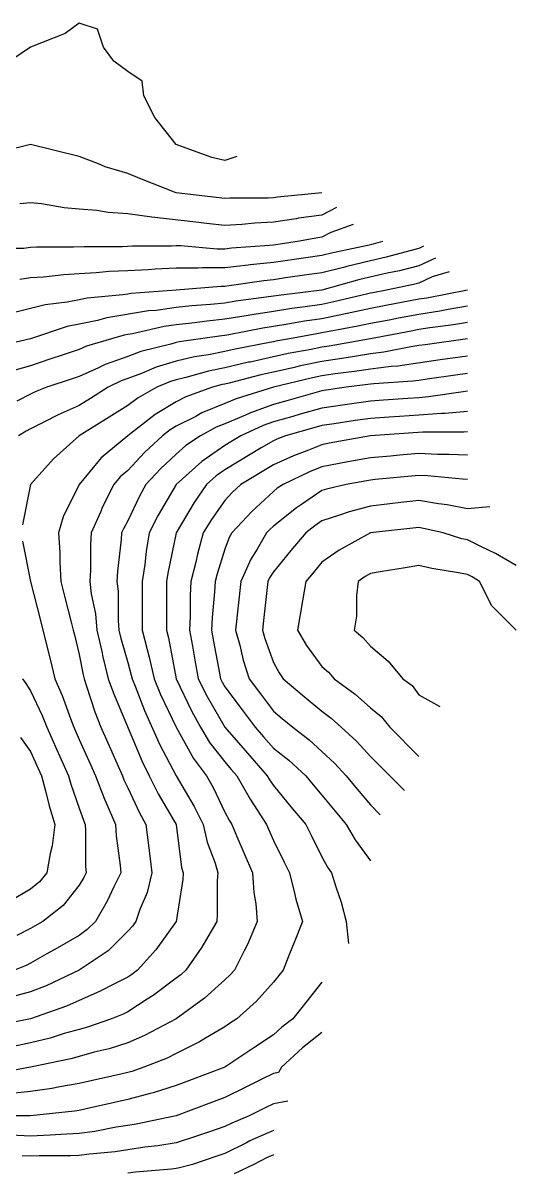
# Model space of a CAD drawing. Header units: inches. Extents: x 794995 to 811195, y 2485918 to 2508058.
# Drawn here: x 810890 to 811195, y 2500973 to 2501683 of the extents above; entities that cross this region are included whole.
import ezdxf

# ---------------------------------------------------------------- set-up
doc = ezdxf.new("R2010")
doc.units = ezdxf.units.IN
doc.header["$MEASUREMENT"] = 0
doc.layers.add('contour', color=7, linetype='Continuous')

msp = doc.modelspace()

# ---------------------------------------------------------------- linework, layer by layer
at = {"layer": 'contour'}
for points in [[(811022.66, 2501600.86), (811015.16, 2501598.36), (811007.16, 2501600.36), (810985.16, 2501608.36), (810971.83, 2501625.03), (810965.16, 2501638.36), (810964.16, 2501647.36), (810955.16, 2501653.36), (810946.59, 2501659.79), (810940.16, 2501668.36), (810936.41, 2501679.61), (810925.16, 2501683.36), (810916.59, 2501676.93), (810895.16, 2501668.36), (810877.16, 2501656.36)], [(811075.16, 2501578.36), (811047.77, 2501575.75), (811045.16, 2501575.36), (811042, 2501575.2), (811018.32, 2501575.2), (811015.16, 2501575.03), (810985.16, 2501578.36), (810963.73, 2501586.93), (810955.16, 2501590.36), (810941.31, 2501594.52), (810937.16, 2501596.36), (810925.16, 2501600.86), (810895.16, 2501608.36), (810865.16, 2501600.86)], [(811084.16, 2501569.36), (811075.16, 2501564.72), (811060.76, 2501562.76), (811059.28, 2501562.48), (811045.16, 2501560.36), (811033.73, 2501559.79), (811025.75, 2501558.95), (811015.16, 2501558.36), (811003.91, 2501559.61), (810997.16, 2501560.36), (810970.16, 2501563.36), (810955.16, 2501565.5), (810943.16, 2501566.36), (810936.07, 2501567.45), (810925.16, 2501568.36), (810915.93, 2501569.13), (810901.83, 2501571.69), (810895.16, 2501572.36), (810888.49, 2501571.69)], [(811094.57, 2501558.95), (811080.78, 2501553.99), (811075.16, 2501551.09), (811072.76, 2501550.76), (811060.16, 2501548.36), (811045.16, 2501546.22), (811042.76, 2501545.96), (811019.3, 2501544.22), (811015.16, 2501543.75), (811010.54, 2501543.75), (810987.89, 2501545.63), (810985.16, 2501545.63), (810982.3, 2501545.5), (810958.02, 2501545.5), (810952, 2501545.2), (810928.32, 2501545.2), (810921.63, 2501544.83), (810898.69, 2501544.83), (810895.16, 2501544.61), (810890.87, 2501544.08), (810869.45, 2501544.08)], [(811112.66, 2501548.36), (811106.78, 2501546.74), (811105.16, 2501546.36), (811102.55, 2501545.75), (811082.02, 2501541.5), (811075.16, 2501539.79), (811065.16, 2501538.36), (811045.16, 2501535.5), (811030.76, 2501533.96), (811029.64, 2501533.88), (811015.16, 2501532.21), (811001.31, 2501532.21), (810998.79, 2501532), (810985.16, 2501532), (810972.12, 2501531.4), (810967.79, 2501530.99), (810955.16, 2501530.36), (810943.73, 2501529.79), (810935.75, 2501528.95), (810925.16, 2501528.36), (810915.69, 2501527.84), (810903.16, 2501526.36), (810895.16, 2501525.86), (810888.49, 2501525.03)], [(811138.06, 2501545.46), (811135.16, 2501544.08), (811129.44, 2501542.65), (811114.89, 2501538.63), (811105.16, 2501536.36), (811090.56, 2501532.96), (811089.44, 2501532.65), (811075.16, 2501529.08), (811065.78, 2501527.74), (811052.66, 2501525.86), (811045.16, 2501524.79), (811039.35, 2501524.17), (811017.77, 2501520.97), (811015.16, 2501520.67), (811012.85, 2501520.67), (810985.16, 2501518.36), (810957.3, 2501516.22), (810955.16, 2501515.86), (810952.16, 2501515.36), (810930.16, 2501513.36), (810925.16, 2501512.36), (810917.66, 2501510.86), (810904.16, 2501509.36), (810865.16, 2501499.61)], [(811145.32, 2501538.2), (811135.16, 2501533.36), (811123.16, 2501530.36), (811115.59, 2501528.8), (811098.67, 2501524.85), (811075.16, 2501518.36), (811048.4, 2501515.12), (811040.71, 2501513.92), (811022.02, 2501511.5), (811015.16, 2501510.36), (811006.27, 2501509.47), (810994.84, 2501508.68), (810985.16, 2501507.65), (810972.66, 2501505.86), (810968.02, 2501505.5), (810942.3, 2501501.22), (810936.41, 2501499.61), (810925.16, 2501497.36), (810917.66, 2501495.86), (810895.16, 2501488.36), (810870.87, 2501482.65)], [(811153.91, 2501529.61), (811143.34, 2501526.54), (811135.16, 2501522.65), (811131.73, 2501521.79), (811115.16, 2501518.36), (811106.74, 2501516.78), (811105.16, 2501516.49), (811102.76, 2501515.96), (811082.48, 2501511.04), (811075.16, 2501509.54), (811064.81, 2501508.02), (811056.51, 2501507.01), (811045.16, 2501505.24), (811030.56, 2501502.96), (811029.56, 2501502.76), (811015.16, 2501500.36), (811004.25, 2501499.27), (810994.76, 2501497.96), (810985.16, 2501496.93), (810977.66, 2501495.86), (810958.16, 2501491.36), (810955.16, 2501490.86), (810953.02, 2501490.5), (810945.16, 2501488.36), (810929.77, 2501483.75), (810925.16, 2501481.69), (810915.16, 2501478.36), (810907.66, 2501475.86), (810895.16, 2501471.69), (810884.72, 2501468.8)], [(811165.16, 2501518.36), (811140.02, 2501513.5), (811135.16, 2501512.74), (811114.63, 2501508.89), (811105.16, 2501507.11), (811090.76, 2501503.96), (811089.79, 2501503.73), (811075.16, 2501500.71), (811064.39, 2501499.13), (811054.05, 2501497.25), (811045.16, 2501495.86), (811038.67, 2501494.85), (811017.56, 2501490.76), (811015.16, 2501490.36), (811013.34, 2501490.18), (811000.16, 2501488.36), (810987.03, 2501486.49), (810985.16, 2501486.05), (810981.83, 2501485.03), (810963.16, 2501480.36), (810955.16, 2501477.45), (810941.16, 2501472.36), (810937.16, 2501470.36), (810925.16, 2501465.03), (810920.16, 2501463.36), (810905.16, 2501458.36), (810898.02, 2501455.5), (810895.16, 2501454.08), (810886.59, 2501449.79)], [(811165.16, 2501508.36), (811153.16, 2501506.36), (811148.13, 2501505.39), (811135.16, 2501503.36), (811122.53, 2501500.99), (811116.7, 2501499.9), (811105.16, 2501497.74), (811097.47, 2501496.05), (811079.6, 2501492.81), (811075.16, 2501491.89), (811072.08, 2501491.44), (811055.16, 2501488.36), (811046.7, 2501486.82), (811045.16, 2501486.49), (811042.76, 2501485.96), (811021.64, 2501481.87), (811015.16, 2501480.36), (811005.16, 2501478.36), (810996.41, 2501477.11), (810985.16, 2501474.52), (810972.81, 2501470.71), (810963.73, 2501466.93), (810955.16, 2501463.82), (810951.16, 2501462.36), (810943.16, 2501458.36), (810932.08, 2501451.44), (810925.16, 2501447.11), (810912.12, 2501441.4), (810903.73, 2501436.93), (810895.16, 2501432.65), (810892.3, 2501431.22), (810887.66, 2501428.36)], [(811165.16, 2501498.36), (811156.59, 2501496.93), (811141.83, 2501495.03), (811135.16, 2501493.99), (811130.42, 2501493.1), (811105.16, 2501488.36), (811079.77, 2501483.75), (811075.16, 2501483.07), (811068.49, 2501481.69), (811054.39, 2501479.13), (811030.76, 2501473.96), (811029.75, 2501473.77), (811015.16, 2501470.36), (811005.16, 2501468.36), (810991.16, 2501464.36), (810985.16, 2501462.98), (810981.63, 2501461.89), (810973.16, 2501458.36), (810961.59, 2501451.93), (810955.16, 2501447.11), (810943.62, 2501439.9), (810925.16, 2501428.36), (810909.28, 2501414.24), (810895.16, 2501398.36), (810890.16, 2501373.36)], [(811165.16, 2501488.36), (811138.91, 2501484.61), (811135.16, 2501484.08), (811130.16, 2501483.36), (811113.49, 2501480.03), (811105.16, 2501478.99), (811094.05, 2501477.25), (811087.47, 2501476.05), (811075.16, 2501474.24), (811061.99, 2501471.53), (811057.16, 2501470.36), (811045.16, 2501467.74), (811037.47, 2501466.05), (811017.77, 2501460.97), (811015.16, 2501460.36), (811013.49, 2501460.03), (811007.66, 2501458.36), (810991.16, 2501452.36), (810985.16, 2501449.36), (810972.03, 2501441.49), (810955.16, 2501428.36), (810938.79, 2501414.72), (810925.16, 2501398.36), (810915.16, 2501378.36), (810912.3, 2501368.36), (810913.16, 2501356.36), (810913.16, 2501350.36), (810913.91, 2501338.36), (810916.16, 2501329.36), (810920.16, 2501313.36), (810921.41, 2501308.36), (810922.16, 2501305.36), (810925.16, 2501293.36), (810927.56, 2501280.76), (810928.16, 2501278.36), (810929.77, 2501273.75), (810934.76, 2501257.96), (810938.49, 2501248.36), (810943.62, 2501236.82), (810949.16, 2501224.36), (810951.83, 2501218.36), (810952.76, 2501215.96), (810955.16, 2501210.86), (810962.36, 2501195.56), (810966.41, 2501188.36), (810968.02, 2501175.5), (810970.16, 2501158.36), (810967.16, 2501146.36), (810962.66, 2501135.86), (810960.16, 2501128.36), (810958.02, 2501125.5), (810955.16, 2501122.36), (810943.16, 2501110.36), (810925.16, 2501098.36), (810904.76, 2501088.76), (810895.16, 2501085.03), (810882.12, 2501081.4)], [(811165.16, 2501477.65), (811148.28, 2501475.24), (811122.03, 2501471.49), (811118.02, 2501471.22), (811105.16, 2501469.61), (811095.43, 2501468.09), (811083.44, 2501466.64), (811075.16, 2501465.42), (811069.31, 2501464.22), (811045.16, 2501458.36), (811022.22, 2501451.3), (811015.16, 2501448.36), (811001.04, 2501442.48), (810997.16, 2501440.36), (810985.16, 2501434.36), (810981.41, 2501432.11), (810976.59, 2501428.36), (810965.5, 2501418.02), (810955.16, 2501406.93), (810950.54, 2501402.98), (810946.59, 2501398.36), (810939.44, 2501384.08), (810938.49, 2501381.69), (810932.66, 2501368.36), (810932.22, 2501361.3), (810932.22, 2501345.42), (810931.83, 2501338.36), (810932.66, 2501330.86), (810935.16, 2501318.36), (810936.07, 2501308.36), (810939.28, 2501294.24), (810939.56, 2501292.76), (810943.16, 2501278.36), (810946.27, 2501269.47), (810964.05, 2501227.25), (810968.49, 2501218.36), (810974.05, 2501207.25), (810985.16, 2501188.36), (810988.49, 2501161.69), (810989.45, 2501158.36), (810989.16, 2501154.36), (810985.16, 2501128.36), (810972.53, 2501110.99), (810961.16, 2501098.36), (810957.77, 2501095.75), (810955.16, 2501094.08), (810946.59, 2501089.79), (810938.2, 2501085.32), (810917.33, 2501076.19), (810895.16, 2501068.36), (810870.16, 2501063.36)], [(811165.16, 2501466.93), (811157.66, 2501465.86), (811140.16, 2501463.36), (811135.16, 2501462.65), (811131.41, 2501462.11), (811107.3, 2501460.5), (811105.16, 2501460.24), (811103.54, 2501459.98), (811090.16, 2501458.36), (811075.16, 2501456.22), (811072.16, 2501455.36), (811053.49, 2501450.03), (811045.16, 2501447.65), (811030.95, 2501442.57), (811028.02, 2501441.22), (811015.16, 2501435.86), (811009.87, 2501433.66), (811000.16, 2501428.36), (810991.16, 2501422.36), (810985.16, 2501417.11), (810975.48, 2501408.04), (810966.41, 2501398.36), (810962.36, 2501391.16), (810955.16, 2501375.86), (810952.55, 2501370.97), (810951.41, 2501368.36), (810951.16, 2501364.36), (810948.84, 2501344.68), (810948.49, 2501338.36), (810949.16, 2501332.36), (810949.16, 2501314.36), (810949.7, 2501308.36), (810950.71, 2501303.92), (810955.16, 2501288.36), (810957.38, 2501280.58), (810957.89, 2501278.36), (810959.77, 2501273.75), (810965.5, 2501258.71), (810974.81, 2501238.02), (810985.16, 2501218.36), (810996.27, 2501199.47), (811001.83, 2501188.36), (811004.25, 2501177.45), (811009.16, 2501164.36), (811010.87, 2501158.36), (811010.54, 2501153.75), (811010.54, 2501132.98), (811010.16, 2501128.36), (811003.16, 2501116.36), (811001.04, 2501112.48), (810991.16, 2501098.36), (810988.02, 2501095.5), (810985.16, 2501093.36), (810970.87, 2501082.65), (810967.16, 2501080.36), (810955.16, 2501072.65), (810952.3, 2501071.22), (810945.16, 2501068.36), (810930.38, 2501063.14), (810925.16, 2501061.69), (810915.93, 2501059.13), (810907.16, 2501056.36), (810895.16, 2501053.36), (810882.66, 2501050.86)], [(811165.16, 2501455.86), (811162.43, 2501455.63), (811141.16, 2501452.36), (811135.16, 2501451.93), (811128.24, 2501451.44), (811113.16, 2501450.36), (811105.16, 2501449.79), (811095.16, 2501448.36), (811075.16, 2501445.5), (811061.83, 2501441.69), (811057.16, 2501440.36), (811045.16, 2501436.93), (811038.84, 2501434.68), (811025.16, 2501428.36), (811018.91, 2501424.61), (811015.16, 2501422.36), (811001.04, 2501412.48), (810985.16, 2501398.36), (810974.05, 2501379.47), (810968.49, 2501368.36), (810966.59, 2501356.93), (810965.75, 2501348.95), (810964.16, 2501338.36), (810964.16, 2501308.36), (810967.16, 2501296.36), (810968.49, 2501291.69), (810971.52, 2501278.36), (810975.48, 2501268.68), (810985.16, 2501248.36), (810995.87, 2501229.08), (811003.91, 2501218.36), (811007.96, 2501211.16), (811015.16, 2501195.86), (811017.77, 2501190.97), (811019.45, 2501188.36), (811022.66, 2501180.86), (811027.16, 2501170.36), (811032.3, 2501158.36), (811033.16, 2501146.36), (811034.25, 2501139.27), (811035.16, 2501128.36), (811029.28, 2501114.24), (811027.16, 2501110.36), (811021.16, 2501098.36), (811018.32, 2501095.2), (811015.16, 2501092.36), (811002.53, 2501080.99), (810985.16, 2501068.36), (810965.59, 2501057.93), (810955.16, 2501053.36), (810943.73, 2501049.79), (810934.39, 2501047.59), (810925.16, 2501045.03), (810919.94, 2501043.58), (810895.16, 2501038.36), (810869.77, 2501033.75)], [(811165.16, 2501443.36), (811151.31, 2501442.21), (811149.01, 2501442.21), (811135.16, 2501441.22), (811123.16, 2501440.36), (811116.7, 2501439.9), (811105.16, 2501439.08), (811095.78, 2501437.74), (811082.66, 2501435.86), (811075.16, 2501434.79), (811070.16, 2501433.36), (811052.66, 2501428.36), (811047.23, 2501426.29), (811045.16, 2501425.36), (811037.66, 2501420.86), (811015.16, 2501407.36), (811009.87, 2501403.66), (811003.91, 2501398.36), (810996.27, 2501387.25), (810985.16, 2501368.36), (810979.94, 2501343.58), (810979.16, 2501338.36), (810979.16, 2501308.36), (810980.36, 2501303.56), (810985.16, 2501278.36), (810994.84, 2501258.04), (811000.16, 2501248.36), (811005.78, 2501238.99), (811015.16, 2501226.93), (811019.16, 2501222.36), (811022.66, 2501218.36), (811030.76, 2501203.96), (811033.16, 2501200.36), (811040.87, 2501188.36), (811042.16, 2501185.36), (811045.16, 2501178.36), (811051.83, 2501165.03), (811055.16, 2501158.36), (811058.49, 2501145.03), (811059.01, 2501142.21), (811063.16, 2501128.36), (811058.02, 2501115.5), (811055.16, 2501108.36), (811051.16, 2501098.36), (811048.49, 2501095.03), (811045.16, 2501090.86), (811034.57, 2501078.95), (811022.66, 2501068.36), (811018.16, 2501065.36), (811015.16, 2501063.36), (811003.16, 2501056.36), (810999.44, 2501054.08), (810985.16, 2501046.93), (810979.44, 2501044.08), (810965.16, 2501038.36), (810957.77, 2501035.75), (810955.16, 2501035.03), (810950.87, 2501034.08), (810933.34, 2501030.18), (810925.16, 2501028.36), (810913.16, 2501026.36), (810908.2, 2501025.32), (810895.16, 2501023.36), (810881.52, 2501022)], [(811165.16, 2501430.86), (811162.85, 2501430.67), (811137.47, 2501430.67), (811105.16, 2501428.36), (811079.77, 2501423.75), (811075.16, 2501422.91), (811065.93, 2501419.13), (811057.57, 2501415.95), (811045.16, 2501410.36), (811025.16, 2501398.36), (811019.96, 2501393.56), (811015.16, 2501388.36), (811006.88, 2501376.64), (811001.83, 2501368.36), (810998.2, 2501355.32), (810997.16, 2501350.36), (810994.16, 2501338.36), (810993.73, 2501329.79), (810993.73, 2501316.93), (810993.34, 2501308.36), (810995.16, 2501298.36), (810996.7, 2501289.9), (810998.79, 2501278.36), (811004.25, 2501267.45), (811015.16, 2501248.36), (811029.16, 2501232.36), (811041.41, 2501218.36), (811042.76, 2501215.96), (811045.16, 2501212.36), (811056.07, 2501199.27), (811065.16, 2501188.36), (811068.49, 2501181.69), (811075.16, 2501168.36), (811078.69, 2501161.89), (811081.16, 2501158.36), (811083.73, 2501149.79), (811087.16, 2501140.36), (811090.16, 2501128.36), (811091.66, 2501114.86)], [(811165.16, 2501416.36), (811153.73, 2501416.93), (811146.59, 2501416.93), (811135.16, 2501417.45), (811123.16, 2501416.36), (811117.66, 2501415.86), (811105.16, 2501414.72), (811091.31, 2501412.21), (811075.16, 2501409.27), (811067.42, 2501406.1), (811051.16, 2501398.36), (811047.56, 2501395.96), (811045.16, 2501394.08), (811031.83, 2501381.69), (811019.45, 2501368.36), (811017.89, 2501365.63), (811015.16, 2501358.36), (811010.36, 2501343.16), (811009.16, 2501338.36), (811008.84, 2501332.05), (811007.33, 2501316.19), (811006.98, 2501308.36), (811008.24, 2501301.44), (811011.83, 2501281.69), (811012.43, 2501278.36), (811013.34, 2501276.54), (811015.16, 2501273.36), (811025.87, 2501259.08), (811033.91, 2501248.36), (811039.16, 2501242.36), (811045.16, 2501235.5), (811054.76, 2501227.96), (811065.16, 2501218.36), (811069.7, 2501212.91), (811075.16, 2501206.36), (811083.34, 2501196.54), (811090.16, 2501188.36), (811095.69, 2501178.89), (811105.16, 2501165.86)], [(811165.16, 2501401.36), (811162, 2501401.52), (811140.38, 2501403.58), (811135.16, 2501403.82), (811108.16, 2501401.36), (811105.16, 2501401.09), (811102.85, 2501400.67), (811090.16, 2501398.36), (811078.02, 2501395.5), (811075.16, 2501394.61), (811063.16, 2501386.36), (811059.56, 2501383.96), (811045.16, 2501372.65), (811042.94, 2501370.58), (811040.87, 2501368.36), (811035.16, 2501358.36), (811031.31, 2501352.21), (811025.16, 2501338.36), (811021.83, 2501308.36), (811024.39, 2501299.13), (811026.59, 2501289.79), (811030.16, 2501278.36), (811036.59, 2501269.79), (811045.16, 2501258.36), (811050.61, 2501253.82), (811057.16, 2501248.36), (811067.33, 2501240.54), (811082.98, 2501226.19), (811090.16, 2501218.36), (811096.98, 2501210.18), (811105.16, 2501200.36), (811111.16, 2501194.36)], [(811179.01, 2501384.52), (811165.16, 2501383.36), (811152.53, 2501385.73), (811147.16, 2501386.36), (811135.16, 2501388.36), (811123.91, 2501387.11), (811117.16, 2501386.36), (811105.16, 2501385.03), (811092.12, 2501381.4), (811086.07, 2501379.27), (811075.16, 2501375.86), (811070.71, 2501372.81), (811065.16, 2501368.36), (811056.07, 2501357.45), (811045.16, 2501344.36), (811042.85, 2501340.67), (811041.83, 2501338.36), (811041.41, 2501334.61), (811039.16, 2501314.36), (811038.49, 2501308.36), (811039.94, 2501303.14), (811045.16, 2501288.36), (811048.69, 2501281.89), (811051.16, 2501278.36), (811064.25, 2501267.45), (811075.16, 2501258.36), (811080.87, 2501254.08), (811087.16, 2501248.36), (811096.59, 2501239.79), (811105.16, 2501230.36), (811117.16, 2501218.36), (811126.16, 2501209.36)], [(811195.16, 2501348.36), (811182.53, 2501355.73), (811173.73, 2501359.79), (811165.16, 2501364.08), (811161.63, 2501364.83), (811150.16, 2501368.36), (811138.02, 2501371.22), (811135.16, 2501371.69), (811105.16, 2501368.36), (811085.75, 2501357.77), (811075.16, 2501350.36), (811069.7, 2501343.82), (811065.16, 2501338.36), (811063.16, 2501326.36), (811060.16, 2501308.36), (811065.69, 2501298.89), (811075.16, 2501285.86), (811079.16, 2501282.36), (811082.66, 2501278.36), (811095.69, 2501268.89), (811105.16, 2501260.36), (811111.83, 2501255.03), (811117.16, 2501248.36), (811135.16, 2501230.36)], [(810890.16, 2501363.36), (810895.16, 2501338.36), (810901.16, 2501314.36), (810905.16, 2501298.36), (810907.16, 2501290.36), (810910.16, 2501278.36), (810914.72, 2501267.93), (810919.7, 2501253.82), (810921.83, 2501248.36), (810925.16, 2501240.86), (810932.08, 2501225.28), (810935.16, 2501218.36), (810940.76, 2501203.96), (810941.83, 2501201.69), (810947.66, 2501188.36), (810948.1, 2501181.3), (810950.54, 2501162.98), (810950.87, 2501158.36), (810946.59, 2501149.79), (810942.53, 2501140.99), (810935.16, 2501128.36), (810930.16, 2501123.36), (810925.16, 2501119.79), (810911.52, 2501112), (810905.16, 2501108.36), (810895.16, 2501102.65), (810892.3, 2501101.22), (810885.16, 2501098.36)], [(811195.16, 2501308.36), (811180.16, 2501323.36), (811172.66, 2501338.36), (811168.02, 2501341.22), (811165.16, 2501342.65), (811159.7, 2501343.82), (811143.16, 2501346.36), (811135.16, 2501348.36), (811126.59, 2501346.93), (811111.16, 2501344.36), (811105.16, 2501343.36), (811102, 2501341.52), (811097.66, 2501338.36), (811096.59, 2501329.79), (811096.59, 2501316.93), (811095.16, 2501308.36), (811100.54, 2501303.75), (811105.16, 2501298.36), (811116.07, 2501289.27), (811125.16, 2501278.36), (811130.87, 2501274.08), (811135.16, 2501268.36), (811148.02, 2501261.22)], [(810890.16, 2501278.36), (810892.16, 2501275.36), (810895.16, 2501270.86), (810902.36, 2501255.56), (810905.16, 2501248.36), (810911.31, 2501234.52), (810913.16, 2501230.36), (810918.49, 2501218.36), (810919.94, 2501213.14), (810925.16, 2501198.36), (810927.77, 2501190.97), (810928.91, 2501188.36), (810929.16, 2501184.36), (810929.16, 2501162.36), (810929.45, 2501158.36), (810928.02, 2501155.5), (810925.16, 2501150.86), (810915.16, 2501138.36), (810902.66, 2501128.36), (810897.89, 2501125.63), (810895.16, 2501124.08), (810886.59, 2501119.79)], [(810888.84, 2501242.05), (810895.16, 2501233.36), (810899.77, 2501222.98), (810901.83, 2501218.36), (810904.39, 2501209.13), (810906.59, 2501199.79), (810910.16, 2501188.36), (810908.49, 2501175.03), (810907.16, 2501170.36), (810905.16, 2501158.36), (810900.61, 2501152.91), (810895.16, 2501148.36), (810882.53, 2501140.99)], [(811075.16, 2501090.86), (811065.16, 2501078.36), (811057.16, 2501068.36), (811050.38, 2501063.14), (811045.16, 2501058.36), (811033.16, 2501050.36), (811015.16, 2501038.36), (810993.34, 2501030.18), (810985.16, 2501027.11), (810970.87, 2501022.65), (810969.01, 2501022.21), (810955.16, 2501018.36), (810946.98, 2501016.54), (810929.45, 2501012.65), (810925.16, 2501011.69), (810922.3, 2501011.22), (810895.16, 2501008.36), (810865.16, 2501008.36)], [(811075.16, 2501059.79), (811063.16, 2501050.36), (811050.16, 2501038.36), (811048.37, 2501035.15), (811045.16, 2501034.61), (811037.66, 2501030.86), (811027.66, 2501025.86), (811015.16, 2501019.61), (811006.98, 2501016.54), (810985.16, 2501008.36), (810960.38, 2501003.14), (810955.16, 2501002.36), (810948.1, 2501001.3), (810934.76, 2500998.76), (810925.16, 2500997.45), (810913.73, 2500996.93), (810907.16, 2500996.36), (810895.16, 2500995.86), (810883.16, 2500996.36)], [(811054.16, 2501017.36), (811045.16, 2501015.86), (811040.16, 2501013.36), (811030.16, 2501008.36), (811019.6, 2501003.92), (811015.16, 2501001.69), (811005.16, 2500998.36), (810997.66, 2500995.86), (810985.16, 2500991.69), (810973.73, 2500989.79), (810965.75, 2500988.95), (810955.16, 2500987.36), (810947.33, 2500986.19), (810931.47, 2500984.68), (810925.16, 2500983.82), (810919.94, 2500983.58), (810900.38, 2500983.58), (810895.16, 2500983.36), (810889.94, 2500983.58)], [(811045.16, 2500999.36), (811030.68, 2500992.84), (811028.49, 2500991.69), (811015.16, 2500985.03), (811010.16, 2500983.36), (810995.16, 2500978.36), (810987.23, 2500976.29), (810985.16, 2500975.86), (810982.3, 2500975.5), (810959.96, 2500973.56), (810955.16, 2500972.91)], [(811045.16, 2500984.36), (811041.02, 2500982.5), (811033.16, 2500978.36), (811020.97, 2500972.56)]]:
    msp.add_lwpolyline(points, dxfattribs=at)

doc.saveas('drawing.dxf')
